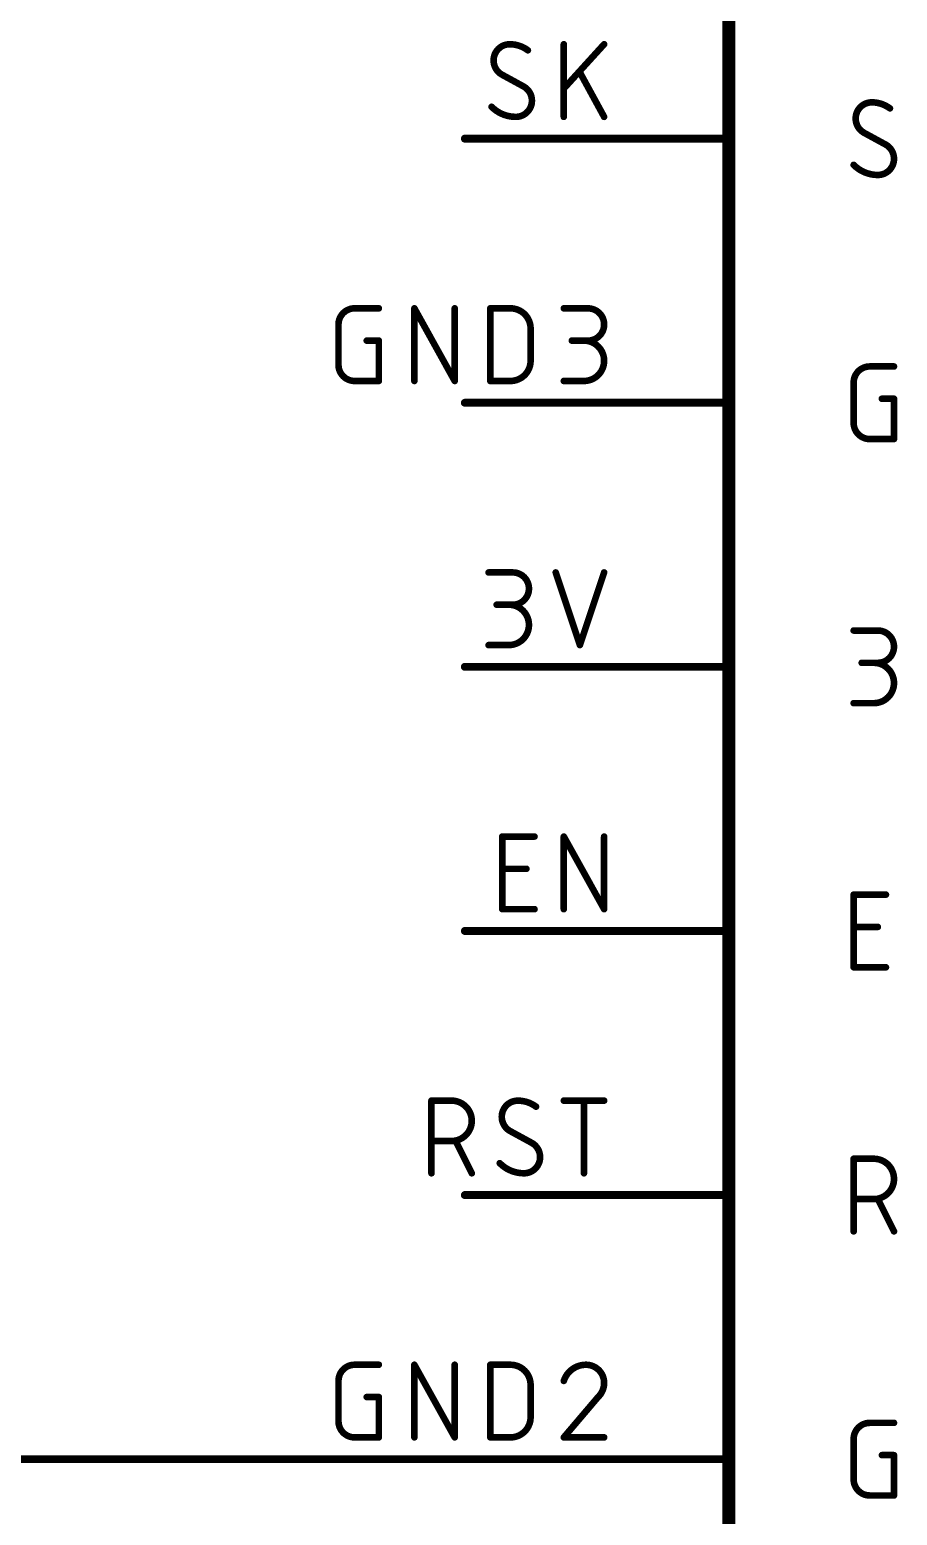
# Model space of a CAD drawing. Extents: x -10 to 250, y 0 to 179.
# Drawn here: x 75.45 to 92.14, y 64.96 to 93.54 of the extents above; entities that cross this region are included whole.
import ezdxf

# ---------------------------------------------------------------- set-up
doc = ezdxf.new("R2010")
doc.units = 0
for name, color, linetype in [('91', 94, 'CONTINUOUS'), ('94', 14, 'CONTINUOUS'), ('95', 250, 'CONTINUOUS')]:
    doc.layers.add(name, color=color, linetype=linetype)

msp = doc.modelspace()

# ---------------------------------------------------------------- linework, layer by layer
at = {"layer": '91', "const_width": 0.1524}
msp.add_lwpolyline([(83.82, 66.04), (60.96, 66.04)], dxfattribs=at)
at = {"layer": '91', "const_width": 0.0762}
msp.add_lwpolyline([(83.82, 66.0019, 1), (83.82, 66.0781)], format="xyb", dxfattribs=at)
at = {"layer": '94'}
for points, const_width in [([(88.9, 134.62), (88.9, 58.42)], 0.254), ([(83.82, 91.44), (88.9, 91.44)], 0.1524), ([(83.82, 86.36), (88.9, 86.36)], 0.1524), ([(83.82, 81.28), (88.9, 81.28)], 0.1524), ([(83.82, 76.2), (88.9, 76.2)], 0.1524), ([(83.82, 71.12), (88.9, 71.12)], 0.1524), ([(83.82, 66.04), (88.9, 66.04)], 0.1524)]:
    msp.add_lwpolyline(points, dxfattribs=dict(at, const_width=const_width))
at = {"layer": '94', "const_width": 0.0762}
for points in [[(83.82, 91.4781, 1), (83.82, 91.4019)], [(88.9, 91.4019, 1), (88.9, 91.4781)], [(83.82, 86.3981, 1), (83.82, 86.3219)], [(88.9, 86.3219, 1), (88.9, 86.3981)], [(83.82, 81.3181, 1), (83.82, 81.2419)], [(88.9, 81.2419, 1), (88.9, 81.3181)], [(83.82, 76.2381, 1), (83.82, 76.1619)], [(88.9, 76.1619, 1), (88.9, 76.2381)], [(83.82, 71.1581, 1), (83.82, 71.0819)], [(88.9, 71.0819, 1), (88.9, 71.1581)], [(83.82, 66.0781, 1), (83.82, 66.0019)], [(88.9, 66.0019, 1), (88.9, 66.0781)]]:
    msp.add_lwpolyline(points, format="xyb", dxfattribs=at)
at = {"layer": '95'}
for points, const_width in [([(84.6835, 93.2561, 0.4142), (84.3731, 92.9457)], 0.127), ([(85.0328, 93.1397, 0.1623), (84.6835, 93.2561)], 0.127), ([(84.6835, 93.2878, 1), (84.6835, 93.2244)], 0.0635), ([(84.6835, 93.2243, 1), (84.6835, 93.2878)], 0.0635), ([(85.0137, 93.1143, 1), (85.0518, 93.1651)], 0.0635), ([(85.7553, 93.2561, 1), (85.6918, 93.2561)], 0.0635), ([(86.5232, 93.2347, 1), (86.4762, 93.2775)], 0.0635), ([(84.3731, 92.9457, 0.2656), (84.5283, 92.674)], 0.127), ([(84.4048, 92.9457, 1), (84.3413, 92.9457)], 0.0635), ([(84.3413, 92.9457, 1), (84.4048, 92.9457)], 0.0635), ([(84.5435, 92.7019, 1), (84.5131, 92.6461)], 0.0635), ([(84.5122, 92.6467, 1), (84.5444, 92.7014)], 0.0635), ([(86.0619, 92.728, 1), (86.0062, 92.6976)], 0.0635), ([(85.1104, 92.1695, 0.2656), (84.9551, 92.4412)], 0.127), ([(84.9713, 92.4685, 1), (84.939, 92.4138)], 0.0635), ([(84.9399, 92.4133, 1), (84.9703, 92.4691)], 0.0635), ([(85.7001, 92.4237, 1), (85.7471, 92.381)], 0.0635), ([(84.3342, 92.0531, 0.2), (84.7999, 91.8591)], 0.127), ([(84.3568, 92.0755, 1), (84.3117, 92.0308)], 0.0635), ([(84.7999, 91.8591, 0.4142), (85.1104, 92.1695)], 0.127), ([(85.1421, 92.1695, 1), (85.0786, 92.1695)], 0.0635), ([(85.0786, 92.1695, 1), (85.1421, 92.1695)], 0.0635), ([(91.6496, 92.1385, 0.4142), (91.3391, 91.8281)], 0.127), ([(91.9988, 92.0221, 0.1623), (91.6496, 92.1385)], 0.127), ([(91.6496, 92.1702, 1), (91.6495, 92.1068)], 0.0635), ([(91.6495, 92.1067, 1), (91.6496, 92.1702)], 0.0635), ([(91.9798, 91.9967, 1), (92.0178, 92.0475)], 0.0635), ([(84.7999, 91.8909, 1), (84.7999, 91.8273)], 0.0635), ([(84.7999, 91.8274, 1), (84.7999, 91.8908)], 0.0635), ([(85.6918, 91.8591, 1), (85.7553, 91.8591)], 0.0635), ([(86.4718, 91.8439, 1), (86.5276, 91.8743)], 0.0635), ([(91.3391, 91.8281, 0.2656), (91.4943, 91.5564)], 0.127), ([(91.3709, 91.8281, 1), (91.3074, 91.8281)], 0.0635), ([(91.3074, 91.8281, 1), (91.3709, 91.8281)], 0.0635), ([(91.5095, 91.5843, 1), (91.4791, 91.5285)], 0.0635), ([(91.4782, 91.5291, 1), (91.5104, 91.5838)], 0.0635), ([(92.0764, 91.0519, 0.2656), (91.9212, 91.3236)], 0.127), ([(91.9373, 91.3509, 1), (91.9051, 91.2962)], 0.0635), ([(91.906, 91.2957, 1), (91.9364, 91.3515)], 0.0635), ([(91.3003, 90.9355, 0.2), (91.766, 90.7415)], 0.127), ([(91.3228, 90.9579, 1), (91.2778, 90.9132)], 0.0635), ([(91.766, 90.7415, 0.4142), (92.0764, 91.0519)], 0.127), ([(92.1082, 91.0519, 1), (92.0447, 91.0519)], 0.0635), ([(92.0447, 91.0519, 1), (92.1082, 91.0519)], 0.0635), ([(91.766, 90.7733, 1), (91.766, 90.7097)], 0.0635), ([(91.766, 90.7098, 1), (91.766, 90.7732)], 0.0635), ([(81.6993, 88.1761, 0.4142), (81.3889, 87.8657)], 0.127), ([(81.6993, 88.2079, 1), (81.6993, 88.1444)], 0.0635), ([(81.6993, 88.1444, 1), (81.6993, 88.2078)], 0.0635), ([(82.165, 88.1444, 1), (82.165, 88.2079)], 0.0635), ([(82.8768, 88.1915, 1), (82.8212, 88.1607)], 0.0635), ([(82.8808, 88.1761, 1), (82.8173, 88.1761)], 0.0635), ([(83.6569, 88.1761, 1), (83.5934, 88.1761)], 0.0635), ([(84.3409, 88.1761, 1), (84.2774, 88.1761)], 0.0635), ([(84.3091, 88.2079, 1), (84.3091, 88.1444)], 0.0635), ([(85.0852, 87.788, 0.4142), (84.6972, 88.1761)], 0.127), ([(84.6972, 88.2079, 1), (84.6972, 88.1444)], 0.0635), ([(84.6972, 88.1444, 1), (84.6972, 88.2079)], 0.0635), ([(85.7236, 88.2079, 1), (85.7236, 88.1444)], 0.0635), ([(86.1893, 87.5552, 1), (86.1893, 88.1761)], 0.127), ([(86.1893, 88.2079, 1), (86.1893, 88.1444)], 0.0635), ([(86.1893, 88.1444, 1), (86.1893, 88.2079)], 0.0635), ([(81.4206, 87.8657, 1), (81.3571, 87.8657)], 0.0635), ([(81.3571, 87.8657, 1), (81.4206, 87.8657)], 0.0635), ([(85.117, 87.788, 1), (85.0535, 87.788)], 0.0635), ([(85.0535, 87.788, 1), (85.117, 87.788)], 0.0635), ([(81.9322, 87.587, 1), (81.9322, 87.5235)], 0.0635), ([(82.1968, 87.5552, 1), (82.1333, 87.5552)], 0.0635), ([(82.165, 87.5235, 1), (82.165, 87.587)], 0.0635), ([(85.8788, 87.587, 1), (85.8788, 87.5235)], 0.0635), ([(86.1116, 87.587, 1), (86.1116, 87.5235)], 0.0635), ([(86.1116, 86.7791, 1), (86.1116, 87.5552)], 0.127), ([(86.1893, 87.587, 1), (86.1893, 87.5235)], 0.0635), ([(86.1893, 87.5235, 1), (86.1893, 87.587)], 0.0635), ([(84.6972, 86.7791, 0.4142), (85.0852, 87.1672)], 0.127), ([(85.117, 87.1672, 1), (85.0535, 87.1672)], 0.0635), ([(85.0535, 87.1672, 1), (85.117, 87.1672)], 0.0635), ([(81.3889, 87.0895, 0.4142), (81.6993, 86.7791)], 0.127), ([(81.4206, 87.0895, 1), (81.3571, 87.0895)], 0.0635), ([(81.3571, 87.0895, 1), (81.4206, 87.0895)], 0.0635), ([(91.6107, 87.0585, 0.4142), (91.3003, 86.7481)], 0.127), ([(91.6107, 87.0903, 1), (91.6107, 87.0268)], 0.0635), ([(91.6107, 87.0268, 1), (91.6107, 87.0902)], 0.0635), ([(92.0764, 87.0268, 1), (92.0764, 87.0903)], 0.0635), ([(81.6993, 86.8109, 1), (81.6993, 86.7473)], 0.0635), ([(81.6993, 86.7473, 1), (81.6993, 86.8109)], 0.0635), ([(82.1333, 86.7791, 1), (82.1968, 86.7791)], 0.0635), ([(82.165, 86.7473, 1), (82.165, 86.8109)], 0.0635), ([(82.8173, 86.7791, 1), (82.8808, 86.7791)], 0.0635), ([(83.5934, 86.7791, 1), (83.6569, 86.7791)], 0.0635), ([(83.5974, 86.7637, 1), (83.6529, 86.7945)], 0.0635), ([(84.3091, 86.8109, 1), (84.3091, 86.7473)], 0.0635), ([(84.2774, 86.7791, 1), (84.3409, 86.7791)], 0.0635), ([(84.6972, 86.8108, 1), (84.6972, 86.7474)], 0.0635), ([(84.6972, 86.7473, 1), (84.6972, 86.8109)], 0.0635), ([(85.7236, 86.8109, 1), (85.7236, 86.7473)], 0.0635), ([(86.1116, 86.8109, 1), (86.1116, 86.7473)], 0.0635), ([(86.1116, 86.7473, 1), (86.1116, 86.8109)], 0.0635), ([(91.3321, 86.7481, 1), (91.2686, 86.7481)], 0.0635), ([(91.2686, 86.7481, 1), (91.3321, 86.7481)], 0.0635), ([(91.8436, 86.4694, 1), (91.8436, 86.4059)], 0.0635), ([(92.1082, 86.4376, 1), (92.0447, 86.4376)], 0.0635), ([(92.0764, 86.4059, 1), (92.0764, 86.4694)], 0.0635), ([(91.3003, 85.9719, 0.4142), (91.6107, 85.6615)], 0.127), ([(91.3321, 85.9719, 1), (91.2686, 85.9719)], 0.0635), ([(91.2686, 85.9719, 1), (91.3321, 85.9719)], 0.0635), ([(91.6107, 85.6933, 1), (91.6107, 85.6298)], 0.0635), ([(91.6107, 85.6298, 1), (91.6107, 85.6933)], 0.0635), ([(92.0764, 85.6298, 1), (92.0764, 85.6933)], 0.0635), ([(92.0447, 85.6615, 1), (92.1082, 85.6615)], 0.0635), ([(84.2771, 83.1279, 1), (84.2771, 83.0644)], 0.0635), ([(84.7428, 82.4752, 1), (84.7428, 83.0961)], 0.127), ([(84.7428, 83.1279, 1), (84.7428, 83.0644)], 0.0635), ([(84.7428, 83.0644, 1), (84.7428, 83.1279)], 0.0635), ([(85.5985, 83.1061, 1), (85.5382, 83.0861)], 0.0635), ([(86.5298, 83.0861, 1), (86.4696, 83.1061)], 0.0635), ([(84.4323, 82.507, 1), (84.4323, 82.4435)], 0.0635), ([(84.6652, 82.507, 1), (84.6652, 82.4435)], 0.0635), ([(84.6652, 81.6991, 1), (84.6652, 82.4752)], 0.127), ([(84.7428, 82.507, 1), (84.7428, 82.4435)], 0.0635), ([(84.7428, 82.4435, 1), (84.7428, 82.507)], 0.0635), ([(91.3003, 82.0103, 1), (91.3003, 81.9468)], 0.0635), ([(91.766, 82.0103, 1), (91.766, 81.9468)], 0.0635), ([(91.766, 81.3576, 1), (91.766, 81.9785)], 0.127), ([(91.766, 81.9468, 1), (91.766, 82.0103)], 0.0635), ([(84.2771, 81.7309, 1), (84.2771, 81.6673)], 0.0635), ([(84.6652, 81.7309, 1), (84.6652, 81.6673)], 0.0635), ([(84.6652, 81.6673, 1), (84.6652, 81.7309)], 0.0635), ([(86.0039, 81.7091, 1), (86.0642, 81.6891)], 0.0635), ([(86.0039, 81.6891, 1), (86.0642, 81.7091)], 0.0635), ([(91.4555, 81.3894, 1), (91.4555, 81.3259)], 0.0635), ([(91.6884, 80.5815, 1), (91.6884, 81.3576)], 0.127), ([(91.6884, 81.3894, 1), (91.6884, 81.3259)], 0.0635), ([(91.766, 81.3894, 1), (91.766, 81.3259)], 0.0635), ([(91.766, 81.3259, 1), (91.766, 81.3894)], 0.0635), ([(91.3003, 80.6133, 1), (91.3003, 80.5498)], 0.0635), ([(91.6884, 80.6133, 1), (91.6884, 80.5498)], 0.0635), ([(91.6884, 80.5498, 1), (91.6884, 80.6133)], 0.0635), ([(84.5717, 78.0161, 1), (84.5082, 78.0161)], 0.0635), ([(84.54, 78.0479, 1), (84.54, 77.9844)], 0.0635), ([(85.1609, 77.9844, 1), (85.1609, 78.0479)], 0.0635), ([(85.7553, 78.0161, 1), (85.6918, 78.0161)], 0.0635), ([(85.7513, 78.0315, 1), (85.6958, 78.0007)], 0.0635), ([(86.5315, 78.0161, 1), (86.468, 78.0161)], 0.0635), ([(84.54, 77.427, 1), (84.54, 77.3635)], 0.0635), ([(85.0057, 77.3635, 1), (85.0057, 77.427)], 0.0635), ([(91.3003, 76.9303, 1), (91.3003, 76.8667)], 0.0635), ([(91.3321, 76.8985, 1), (91.2686, 76.8985)], 0.0635), ([(91.9212, 76.8667, 1), (91.9212, 76.9303)], 0.0635), ([(84.5082, 76.6191, 1), (84.5717, 76.6191)], 0.0635), ([(84.54, 76.6509, 1), (84.54, 76.5874)], 0.0635), ([(85.1609, 76.5874, 1), (85.1609, 76.6509)], 0.0635), ([(85.6918, 76.6191, 1), (85.7553, 76.6191)], 0.0635), ([(86.468, 76.6191, 1), (86.5315, 76.6191)], 0.0635), ([(86.4719, 76.6037, 1), (86.5275, 76.6345)], 0.0635), ([(91.3003, 76.3094, 1), (91.3003, 76.2459)], 0.0635), ([(91.766, 76.2459, 1), (91.766, 76.3094)], 0.0635), ([(91.3003, 75.5333, 1), (91.3003, 75.4698)], 0.0635), ([(91.2686, 75.5015, 1), (91.3321, 75.5015)], 0.0635), ([(91.9212, 75.4698, 1), (91.9212, 75.5333)], 0.0635), ([(83.1773, 72.9679, 1), (83.1773, 72.9044)], 0.0635), ([(83.2091, 72.9361, 1), (83.1456, 72.9361)], 0.0635), ([(83.5654, 72.9679, 1), (83.5654, 72.9044)], 0.0635), ([(83.5654, 72.16, 1), (83.5654, 72.9361)], 0.127), ([(83.5654, 72.9044, 1), (83.5654, 72.9679)], 0.0635), ([(84.8409, 72.9361, 0.4142), (84.5304, 72.6257)], 0.127), ([(85.1901, 72.8197, 0.1623), (84.8409, 72.9361)], 0.127), ([(84.8409, 72.9678, 1), (84.8409, 72.9044)], 0.0635), ([(84.8409, 72.9043, 1), (84.8409, 72.9678)], 0.0635), ([(85.1711, 72.7943, 1), (85.2092, 72.8451)], 0.0635), ([(85.7236, 72.9679, 1), (85.7236, 72.9044)], 0.0635), ([(86.1434, 72.9361, 1), (86.0799, 72.9361)], 0.0635), ([(86.4997, 72.9044, 1), (86.4997, 72.9679)], 0.0635), ([(84.5304, 72.6257, 0.2656), (84.6857, 72.354)], 0.127), ([(84.5622, 72.6257, 1), (84.4987, 72.6257)], 0.0635), ([(84.4987, 72.6257, 1), (84.5622, 72.6257)], 0.0635), ([(84.7009, 72.3819, 1), (84.6704, 72.3261)], 0.0635), ([(84.6695, 72.3267, 1), (84.7018, 72.3814)], 0.0635), ([(83.1773, 72.1917, 1), (83.1773, 72.1282)], 0.0635), ([(83.5654, 72.1917, 1), (83.5654, 72.1282)], 0.0635), ([(83.5654, 72.1282, 1), (83.5654, 72.1917)], 0.0635), ([(83.6714, 72.1742, 1), (83.6146, 72.1458)], 0.0635), ([(85.2677, 71.8495, 0.2656), (85.1125, 72.1212)], 0.127), ([(85.1286, 72.1485, 1), (85.0964, 72.0938)], 0.0635), ([(85.0973, 72.0933, 1), (85.1277, 72.1491)], 0.0635), ([(84.4916, 71.7331, 0.2), (84.9573, 71.5391)], 0.127), ([(84.5142, 71.7555, 1), (84.4691, 71.7108)], 0.0635), ([(84.9573, 71.5391, 0.4142), (85.2677, 71.8495)], 0.127), ([(85.2995, 71.8495, 1), (85.236, 71.8495)], 0.0635), ([(85.236, 71.8495, 1), (85.2995, 71.8495)], 0.0635), ([(91.3003, 71.8503, 1), (91.3003, 71.7867)], 0.0635), ([(91.3321, 71.8185, 1), (91.2686, 71.8185)], 0.0635), ([(91.6884, 71.8503, 1), (91.6884, 71.7867)], 0.0635), ([(91.6884, 71.0424, 1), (91.6884, 71.8185)], 0.127), ([(91.6884, 71.7867, 1), (91.6884, 71.8503)], 0.0635), ([(83.1456, 71.5391, 1), (83.2091, 71.5391)], 0.0635), ([(83.925, 71.5249, 1), (83.9818, 71.5533)], 0.0635), ([(84.9573, 71.5709, 1), (84.9573, 71.5074)], 0.0635), ([(84.9573, 71.5074, 1), (84.9573, 71.5708)], 0.0635), ([(86.0799, 71.5391, 1), (86.1434, 71.5391)], 0.0635), ([(91.3003, 71.0741, 1), (91.3003, 71.0106)], 0.0635), ([(91.6884, 71.0741, 1), (91.6884, 71.0106)], 0.0635), ([(91.6884, 71.0106, 1), (91.6884, 71.0741)], 0.0635), ([(91.7944, 71.0566, 1), (91.7376, 71.0282)], 0.0635), ([(91.2686, 70.4215, 1), (91.3321, 70.4215)], 0.0635), ([(92.048, 70.4073, 1), (92.1048, 70.4357)], 0.0635), ([(81.6993, 67.8561, 0.4142), (81.3889, 67.5457)], 0.127), ([(81.6993, 67.8879, 1), (81.6993, 67.8243)], 0.0635), ([(81.6993, 67.8244, 1), (81.6993, 67.8878)], 0.0635), ([(82.165, 67.8243, 1), (82.165, 67.8879)], 0.0635), ([(82.8768, 67.8715, 1), (82.8212, 67.8407)], 0.0635), ([(82.8808, 67.8561, 1), (82.8173, 67.8561)], 0.0635), ([(83.6569, 67.8561, 1), (83.5934, 67.8561)], 0.0635), ([(84.3091, 67.8879, 1), (84.3091, 67.8243)], 0.0635), ([(84.3409, 67.8561, 1), (84.2774, 67.8561)], 0.0635), ([(84.6972, 67.8879, 1), (84.6972, 67.8243)], 0.0635), ([(85.0852, 67.468, 0.4142), (84.6972, 67.8561)], 0.127), ([(84.6972, 67.8243, 1), (84.6972, 67.8879)], 0.0635), ([(86.1505, 67.8561, 0.3252), (85.7236, 67.5457)], 0.127), ([(86.1505, 67.8879, 1), (86.1505, 67.8243)], 0.0635), ([(86.4997, 67.5069, 0.4142), (86.1505, 67.8561)], 0.127), ([(86.1505, 67.8244, 1), (86.1504, 67.8878)], 0.0635), ([(81.4206, 67.5457, 1), (81.3571, 67.5457)], 0.0635), ([(81.3571, 67.5457, 1), (81.4206, 67.5457)], 0.0635), ([(85.117, 67.468, 1), (85.0535, 67.468)], 0.0635), ([(85.0535, 67.468, 1), (85.117, 67.468)], 0.0635), ([(85.6934, 67.5554, 1), (85.7538, 67.5359)], 0.0635), ([(86.3833, 67.2352, 0.2053), (86.4997, 67.5069)], 0.127), ([(86.5314, 67.5068, 1), (86.468, 67.5069)], 0.0635), ([(86.468, 67.5069, 1), (86.5315, 67.5069)], 0.0635), ([(81.9322, 67.267, 1), (81.9322, 67.2035)], 0.0635), ([(82.1968, 67.2352, 1), (82.1333, 67.2352)], 0.0635), ([(82.165, 67.2035, 1), (82.165, 67.267)], 0.0635), ([(86.3614, 67.2582, 1), (86.4052, 67.2122)], 0.0635), ([(86.4075, 67.2146, 1), (86.3591, 67.2558)], 0.0635), ([(84.6972, 66.4591, 0.4142), (85.0852, 66.8472)], 0.127), ([(85.117, 66.8472, 1), (85.0535, 66.8472)], 0.0635), ([(85.0535, 66.8472, 1), (85.117, 66.8472)], 0.0635), ([(81.3889, 66.7695, 0.4142), (81.6993, 66.4591)], 0.127), ([(81.4206, 66.7695, 1), (81.3571, 66.7695)], 0.0635), ([(81.3571, 66.7695, 1), (81.4206, 66.7695)], 0.0635), ([(91.6107, 66.7385, 0.4142), (91.3003, 66.4281)], 0.127), ([(91.6107, 66.7703, 1), (91.6107, 66.7067)], 0.0635), ([(91.6107, 66.7068, 1), (91.6107, 66.7702)], 0.0635), ([(92.0764, 66.7067, 1), (92.0764, 66.7703)], 0.0635), ([(81.6993, 66.4909, 1), (81.6993, 66.4274)], 0.0635), ([(81.6993, 66.4274, 1), (81.6993, 66.4909)], 0.0635), ([(82.1333, 66.4591, 1), (82.1968, 66.4591)], 0.0635), ([(82.165, 66.4274, 1), (82.165, 66.4909)], 0.0635), ([(82.8173, 66.4591, 1), (82.8808, 66.4591)], 0.0635), ([(83.5934, 66.4591, 1), (83.6569, 66.4591)], 0.0635), ([(83.5974, 66.4437, 1), (83.6529, 66.4745)], 0.0635), ([(84.3091, 66.4909, 1), (84.3091, 66.4274)], 0.0635), ([(84.2774, 66.4591, 1), (84.3409, 66.4591)], 0.0635), ([(84.6972, 66.4908, 1), (84.6972, 66.4274)], 0.0635), ([(84.6972, 66.4274, 1), (84.6972, 66.4909)], 0.0635), ([(85.7236, 66.4909, 1), (85.7236, 66.4274)], 0.0635), ([(85.6994, 66.4797, 1), (85.7478, 66.4385)], 0.0635), ([(86.4997, 66.4274, 1), (86.4997, 66.4909)], 0.0635), ([(91.3321, 66.4281, 1), (91.2686, 66.4281)], 0.0635), ([(91.2686, 66.4281, 1), (91.3321, 66.4281)], 0.0635), ([(91.8436, 66.1494, 1), (91.8436, 66.0859)], 0.0635), ([(92.1082, 66.1176, 1), (92.0447, 66.1176)], 0.0635), ([(92.0764, 66.0859, 1), (92.0764, 66.1494)], 0.0635), ([(91.3003, 65.6519, 0.4142), (91.6107, 65.3415)], 0.127), ([(91.3321, 65.6519, 1), (91.2686, 65.6519)], 0.0635), ([(91.2686, 65.6519, 1), (91.3321, 65.6519)], 0.0635), ([(91.6107, 65.3732, 1), (91.6107, 65.3097)], 0.0635), ([(91.6107, 65.3097, 1), (91.6107, 65.3732)], 0.0635), ([(92.0447, 65.3415, 1), (92.1082, 65.3415)], 0.0635), ([(92.0764, 65.3097, 1), (92.0764, 65.3732)], 0.0635)]:
    msp.add_lwpolyline(points, format="xyb", dxfattribs=dict(at, const_width=const_width))
at = {"layer": '95', "const_width": 0.127}
for points in [[(85.7236, 91.8591), (85.7236, 93.2561)], [(86.4997, 93.2561), (85.7236, 92.4024)], [(84.9551, 92.4412), (84.5283, 92.674)], [(86.4997, 91.8591), (86.034, 92.7128)], [(91.9212, 91.3236), (91.4943, 91.5564)], [(81.6993, 88.1761), (82.165, 88.1761)], [(82.849, 86.7791), (82.849, 88.1761)], [(82.849, 88.1761), (83.6251, 86.7791)], [(83.6251, 86.7791), (83.6251, 88.1761)], [(84.3091, 86.7791), (84.3091, 88.1761)], [(84.3091, 88.1761), (84.6972, 88.1761)], [(85.7236, 88.1761), (86.1893, 88.1761)], [(81.3889, 87.0895), (81.3889, 87.8657)], [(85.0852, 87.788), (85.0852, 87.1672)], [(81.9322, 87.5552), (82.165, 87.5552)], [(82.165, 87.5552), (82.165, 86.7791)], [(86.1893, 87.5552), (85.8788, 87.5552)], [(91.6107, 87.0585), (92.0764, 87.0585)], [(82.165, 86.7791), (81.6993, 86.7791)], [(84.6972, 86.7791), (84.3091, 86.7791)], [(85.7236, 86.7791), (86.1116, 86.7791)], [(91.3003, 85.9719), (91.3003, 86.7481)], [(91.8436, 86.4376), (92.0764, 86.4376)], [(92.0764, 86.4376), (92.0764, 85.6615)], [(92.0764, 85.6615), (91.6107, 85.6615)], [(84.2771, 83.0961), (84.7428, 83.0961)], [(85.5684, 83.0961), (86.034, 81.6991)], [(86.034, 81.6991), (86.4997, 83.0961)], [(84.7428, 82.4752), (84.4323, 82.4752)], [(91.3003, 81.9785), (91.766, 81.9785)], [(84.2771, 81.6991), (84.6652, 81.6991)], [(91.766, 81.3576), (91.4555, 81.3576)], [(91.3003, 80.5815), (91.6884, 80.5815)], [(84.54, 76.6191), (84.54, 78.0161)], [(84.54, 78.0161), (85.1609, 78.0161)], [(85.7236, 76.6191), (85.7236, 78.0161)], [(85.7236, 78.0161), (86.4997, 76.6191)], [(86.4997, 76.6191), (86.4997, 78.0161)], [(84.54, 77.3952), (85.0057, 77.3952)], [(91.3003, 75.5015), (91.3003, 76.8985)], [(91.3003, 76.8985), (91.9212, 76.8985)], [(85.1609, 76.6191), (84.54, 76.6191)], [(91.3003, 76.2776), (91.766, 76.2776)], [(91.9212, 75.5015), (91.3003, 75.5015)], [(83.1773, 71.5391), (83.1773, 72.9361)], [(83.1773, 72.9361), (83.5654, 72.9361)], [(85.7236, 72.9361), (86.4997, 72.9361)], [(86.1116, 71.5391), (86.1116, 72.9361)], [(85.1125, 72.1212), (84.6857, 72.354)], [(83.5654, 72.16), (83.1773, 72.16)], [(83.9534, 71.5391), (83.643, 72.16)], [(91.3003, 70.4215), (91.3003, 71.8185)], [(91.3003, 71.8185), (91.6884, 71.8185)], [(91.6884, 71.0424), (91.3003, 71.0424)], [(92.0764, 70.4215), (91.766, 71.0424)], [(81.6993, 67.8561), (82.165, 67.8561)], [(82.849, 66.4591), (82.849, 67.8561)], [(82.849, 67.8561), (83.6251, 66.4591)], [(83.6251, 66.4591), (83.6251, 67.8561)], [(84.3091, 66.4591), (84.3091, 67.8561)], [(84.3091, 67.8561), (84.6972, 67.8561)], [(81.3889, 66.7695), (81.3889, 67.5457)], [(85.0852, 67.468), (85.0852, 66.8472)], [(81.9322, 67.2352), (82.165, 67.2352)], [(82.165, 67.2352), (82.165, 66.4591)], [(86.3833, 67.2352), (85.7236, 66.4591)], [(91.6107, 66.7385), (92.0764, 66.7385)], [(82.165, 66.4591), (81.6993, 66.4591)], [(84.6972, 66.4591), (84.3091, 66.4591)], [(85.7236, 66.4591), (86.4997, 66.4591)], [(91.3003, 65.6519), (91.3003, 66.4281)], [(91.8436, 66.1176), (92.0764, 66.1176)], [(92.0764, 66.1176), (92.0764, 65.3415)], [(92.0764, 65.3415), (91.6107, 65.3415)]]:
    msp.add_lwpolyline(points, dxfattribs=at)

doc.saveas('drawing.dxf')
